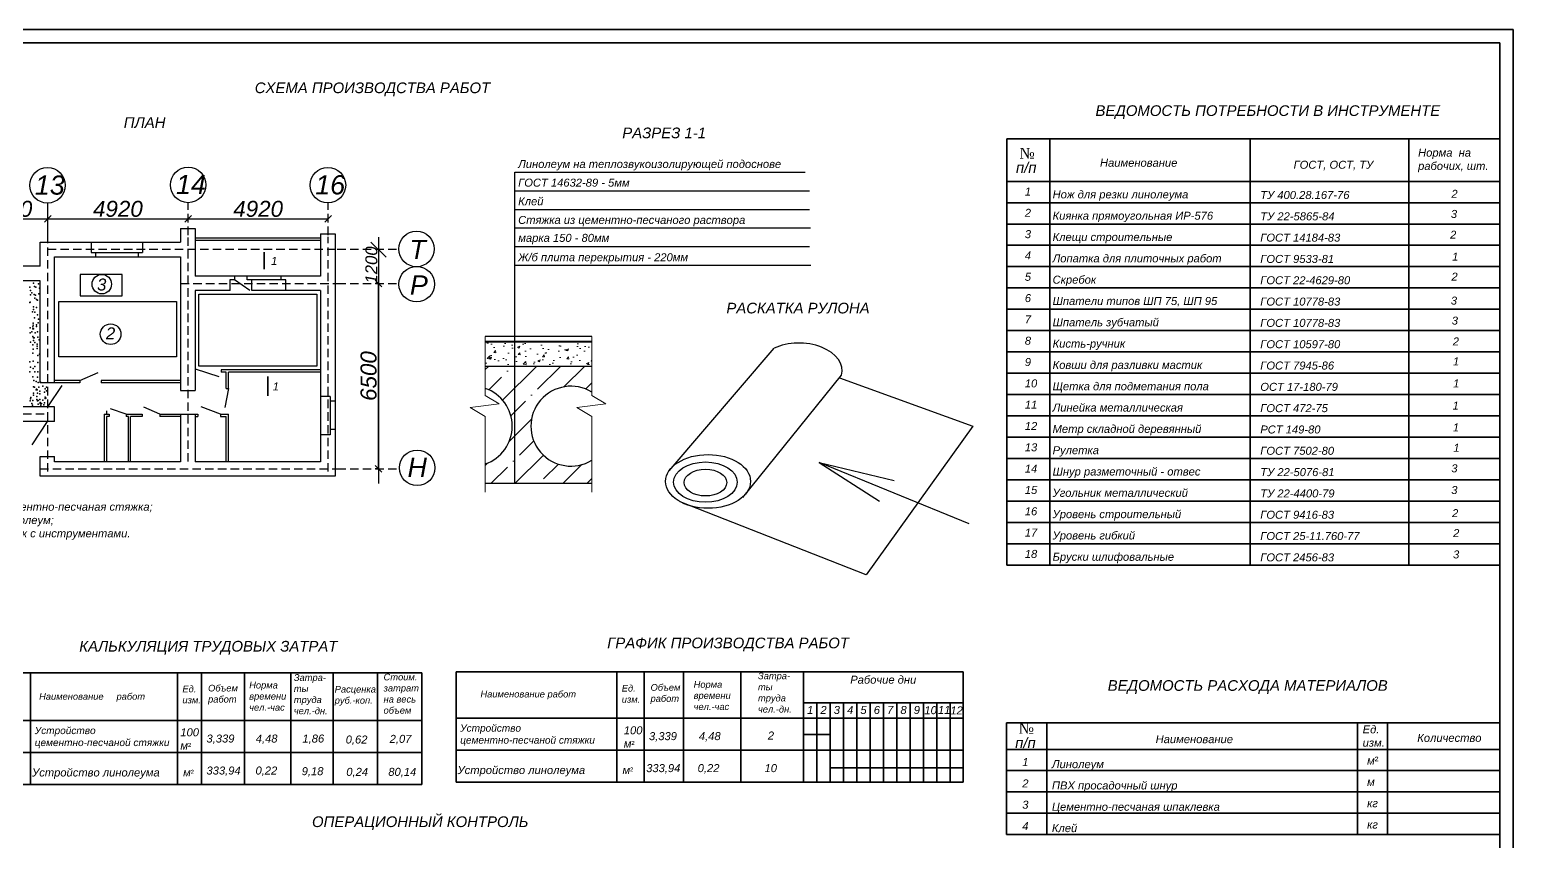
# Model space of a CAD drawing. Header units: millimetres. Extents: x 3254 to 5837, y -104 to 1724.
# Drawn here: x 3538 to 4095, y 1415 to 1719 of the extents above; entities that cross this region are included whole.
import ezdxf

# ---------------------------------------------------------------- set-up
doc = ezdxf.new("R2010")
doc.units = ezdxf.units.MM
doc.linetypes.add('HIDDEN2', pattern=[4.7625, 3.175, -1.5875])
for name, color, linetype, lineweight in [('Нормальная', 5, 'Continuous', 25), ('Основная', 7, 'Continuous', 40), ('Основные', 1, 'Continuous', 70), ('Средняя', 94, 'Continuous', 30), ('Толстая', 6, 'Continuous', 35), ('Тонкая', 6, 'Continuous', 13), ('Штриховая', 1, 'HIDDEN2', 25)]:
    doc.layers.add(name, color=color, linetype=linetype, lineweight=lineweight)
doc.styles.get("Standard").update_dxf_attribs({"font": 'ARIALI.TTF'})
doc.dimstyles.new('ISO-25', dxfattribs={"dimtxt": 2.5, "dimasz": 2.5, "dimexe": 1.25, "dimexo": 0.625, "dimtad": 1, "dimtxsty": 'Standard', "dimcen": 2.5, "dimadec": 0, "dimazin": 0, "dimtfac": 1, "dimtmove": 0, "dimatfit": 3, "dimfxl": 0, "dimarcsym": 0})

# ---------------------------------------------------------------- blocks, each defined once
blk = doc.blocks.new('_OBLIQUE')
at = {"color": 0, "linetype": 'ByBlock'}
blk.add_line((-0.5, -0.5), (0.5, 0.5), dxfattribs=at)
blk = doc.blocks.new('*D468')
at = {"layer": 'DEFPOINTS', "color": 0}
for p in [(3669.15, 1624.21), (3669.15, 1624.21), (3669.15, 1554.66)]:
    blk.add_point(p, dxfattribs=at)
at = {"layer": 'Нормальная', "color": 0, "lineweight": -2}
for p, q in [((3668.52, 1624.21), (3667.9, 1624.21)), ((3669.15, 1554.66), (3669.15, 1624.21)), ((3668.52, 1554.66), (3667.9, 1554.66))]:
    blk.add_line(p, q, dxfattribs=at)
at = {"layer": 'Нормальная', "color": 0, "lineweight": -2, "xscale": 2.5, "yscale": 2.5, "zscale": 2.5}
for p, rotation in [((3669.15, 1624.21), 90), ((3669.15, 1554.66), 270)]:
    blk.add_blockref('_OBLIQUE', p, dxfattribs=dict(at, rotation=rotation))
at = {"layer": 'Нормальная', "color": 0, "insert": (3665.46, 1589.44), "char_height": 6, "attachment_point": 5, "rotation": 90}
blk.add_mtext('6500', dxfattribs=at)
blk = doc.blocks.new('*D469')
at = {"layer": 'DEFPOINTS', "color": 0}
for p in [(3514.94, 1648.47), (3545.11, 1648.47), (3545.11, 1648.47)]:
    blk.add_point(p, dxfattribs=at)
at = {"layer": 'Нормальная', "color": 0, "lineweight": -2}
for p, q in [((3514.94, 1649.09), (3514.94, 1649.72)), ((3514.94, 1648.47), (3545.11, 1648.47)), ((3545.11, 1649.09), (3545.11, 1649.72))]:
    blk.add_line(p, q, dxfattribs=at)
at = {"layer": 'Нормальная', "color": 0, "lineweight": -2, "xscale": 2.5, "yscale": 2.5, "zscale": 2.5, "rotation": 180}
blk.add_blockref('_OBLIQUE', (3514.94, 1648.47), dxfattribs=at)
at = {"layer": 'Нормальная', "color": 0, "lineweight": -2, "xscale": 2.5, "yscale": 2.5, "zscale": 2.5}
blk.add_blockref('_OBLIQUE', (3545.11, 1648.47), dxfattribs=at)
at = {"layer": 'Нормальная', "color": 0, "insert": (3530.02, 1652.16), "char_height": 6, "attachment_point": 5}
blk.add_mtext('2820', dxfattribs=at)
blk = doc.blocks.new('*D470')
at = {"layer": 'DEFPOINTS', "color": 0}
for p in [(3545.11, 1648.47), (3597.75, 1648.47), (3597.75, 1648.47)]:
    blk.add_point(p, dxfattribs=at)
at = {"layer": 'Нормальная', "color": 0, "lineweight": -2}
for p, q in [((3545.11, 1649.09), (3545.11, 1649.72)), ((3545.11, 1648.47), (3597.75, 1648.47)), ((3597.75, 1649.09), (3597.75, 1649.72))]:
    blk.add_line(p, q, dxfattribs=at)
at = {"layer": 'Нормальная', "color": 0, "lineweight": -2, "xscale": 2.5, "yscale": 2.5, "zscale": 2.5, "rotation": 180}
blk.add_blockref('_OBLIQUE', (3545.11, 1648.47), dxfattribs=at)
at = {"layer": 'Нормальная', "color": 0, "lineweight": -2, "xscale": 2.5, "yscale": 2.5, "zscale": 2.5}
blk.add_blockref('_OBLIQUE', (3597.75, 1648.47), dxfattribs=at)
at = {"layer": 'Нормальная', "color": 0, "insert": (3571.43, 1652.16), "char_height": 6, "attachment_point": 5}
blk.add_mtext('4920', dxfattribs=at)
blk = doc.blocks.new('*D471')
at = {"layer": 'DEFPOINTS', "color": 0}
for p in [(3597.75, 1648.47), (3650.31, 1648.47), (3650.31, 1648.47)]:
    blk.add_point(p, dxfattribs=at)
at = {"layer": 'Нормальная', "color": 0, "lineweight": -2}
for p, q in [((3597.75, 1649.09), (3597.75, 1649.72)), ((3597.75, 1648.47), (3650.31, 1648.47)), ((3650.31, 1649.09), (3650.31, 1649.72))]:
    blk.add_line(p, q, dxfattribs=at)
at = {"layer": 'Нормальная', "color": 0, "lineweight": -2, "xscale": 2.5, "yscale": 2.5, "zscale": 2.5, "rotation": 180}
blk.add_blockref('_OBLIQUE', (3597.75, 1648.47), dxfattribs=at)
at = {"layer": 'Нормальная', "color": 0, "lineweight": -2, "xscale": 2.5, "yscale": 2.5, "zscale": 2.5}
blk.add_blockref('_OBLIQUE', (3650.31, 1648.47), dxfattribs=at)
at = {"layer": 'Нормальная', "color": 0, "insert": (3624.03, 1652.16), "char_height": 6, "attachment_point": 5}
blk.add_mtext('4920', dxfattribs=at)

msp = doc.modelspace()

# ---------------------------------------------------------------- hatches: boundary and pattern name
at = {"layer": 'Тонкая'}
h = msp.add_hatch(dxfattribs=at)
h.set_pattern_fill('AR-CONC', color=0, scale=0.05, style=0)
h.set_pattern_definition([(50, (722.52, 1530.911), (9.109233, -0.796954), [0.9525, -10.4775]), (355, (722.52, 1530.911), (-1.76214, 9.552832), [0.762, -8.382]), (100.451, (723.279, 1530.845), (7.347125, 8.755834), [0.8095, -8.9045]), (46.1842, (722.52, 1533.451), (13.55395, -2.102116), [1.42875, -15.71625]), (96.6356, (723.65, 1533.276), (11.87021, 12.37128), [1.21425, -13.35675]), (351.184, (722.52, 1533.451), (11.87023, 12.371256), [1.143, -12.573]), (21, (723.79, 1532.816), (7.580744, -5.113276), [0.9525, -10.4775]), (326, (723.79, 1532.816), (3.0901, 9.209398), [0.762, -8.382]), (71.4514, (724.422, 1532.39), (10.670825, 4.096143), [0.8095, -8.9045]), (37.5, (722.52, 1530.9113), (0.15443, 4.227752), [0, -8.2804, 0, -8.509, 0, -8.41375]), (7.5, (722.52, 1530.9113), (3.340983, 5.009029), [0, -4.8514, 0, -8.0899, 0, -3.20675]), (327.5, (719.6878, 1530.9113), (6.7795298, -0.2864372), [0, -3.175, 0, -9.906, 0, -13.1445]), (317.5, (718.418, 1530.9113), (7.406459, 1.271325), [0, -4.1275, 0, -6.5786, 0, -9.3345])])
h.paths.add_polyline_path([(3749.076, 1593.065), (3749.076, 1602.265), (3709.076, 1602.265), (3709.076, 1593.065)])
h = msp.add_hatch(dxfattribs=at)
h.set_pattern_fill('ANSI35', color=0, scale=2, style=0)
h.set_pattern_definition([(45, (722.635, 1281.404), (-8.980256, 8.980256), []), (45, (731.615, 1281.404), (-8.980256, 8.980256), [15.875, -3.175, 0, -3.175])])
h.paths.add_polyline_path([(3749.191, 1583.402), (3749.191, 1593.09), (3709.191, 1593.09), (3709.191, 1584.816, -0.7128514), (3709.191, 1556.457), (3709.191, 1549.09), (3749.191, 1549.09), (3749.191, 1557.871, -1.7921397)])

# ---------------------------------------------------------------- linework, layer by layer
at = {"layer": 'Нормальная', "color": 0}
for p, q in [((3720.319, 1549.09), (3720.319, 1666.015)), ((3720.319, 1666.015), (3829.169, 1666.015)), ((3720.319, 1659.015), (3830.795, 1659.015)), ((3506.248, 1648.47), (3650.309, 1648.47)), ((3720.319, 1652.015), (3830.795, 1652.015)), ((3594.942, 1644.848), (3594.942, 1639.698)), ((3594.942, 1644.848), (3600.399, 1644.848)), ((3600.399, 1644.848), (3600.399, 1626.995)), ((3647.465, 1642.77), (3647.465, 1626.995)), ((3647.465, 1642.77), (3652.922, 1642.77)), ((3652.922, 1642.77), (3652.922, 1551.831)), ((3669.149, 1641.614), (3669.149, 1549.173)), ((3720.319, 1645.015), (3831.176, 1645.015)), ((3542.256, 1639.698), (3594.942, 1639.698)), ((3542.256, 1630.657), (3542.256, 1639.698)), ((3561.38, 1639.761), (3561.38, 1635.822)), ((3561.38, 1635.822), (3580.638, 1635.822)), ((3562.985, 1635.824), (3562.985, 1634.308)), ((3578.996, 1635.824), (3578.996, 1634.308)), ((3580.638, 1639.761), (3580.638, 1635.822)), ((3647.514, 1641.226), (3600.533, 1641.226)), ((3647.514, 1640.37), (3600.533, 1640.37)), ((3666.264, 1639.732), (3671.998, 1634.004)), ((3720.319, 1638.015), (3830.795, 1638.015)), ((3542.256, 1630.657), (3517.541, 1630.657)), ((3547.712, 1634.242), (3594.942, 1634.242)), ((3547.712, 1586.951), (3547.712, 1634.242)), ((3594.942, 1634.242), (3594.942, 1584.018)), ((3720.319, 1631.015), (3831.324, 1631.015)), ((3542.256, 1625.201), (3517.541, 1625.201)), ((3542.256, 1586.951), (3542.256, 1625.201)), ((3557.322, 1627.61), (3557.322, 1619.533)), ((3573.086, 1627.61), (3557.322, 1627.61)), ((3573.086, 1619.533), (3573.086, 1627.61)), ((3647.465, 1626.995), (3600.399, 1626.995)), ((3613.583, 1625.703), (3615.235, 1625.703)), ((3613.585, 1621.539), (3613.585, 1625.703)), ((3615.215, 1625.702), (3620.934, 1621.661)), ((3615.235, 1625.703), (3615.235, 1626.995)), ((3619.885, 1625.586), (3619.885, 1626.995)), ((3634.456, 1625.586), (3619.885, 1625.586)), ((3621.61, 1621.539), (3621.61, 1625.586)), ((3632.638, 1625.606), (3632.638, 1626.995)), ((3634.449, 1621.539), (3634.449, 1625.586)), ((3647.465, 1626.995), (3641.108, 1626.995)), ((3650.39, 1626.995), (3650.309, 1626.995)), ((3557.322, 1619.533), (3573.086, 1619.533)), ((3600.399, 1621.539), (3600.399, 1584.018)), ((3613.585, 1621.539), (3600.399, 1621.539)), ((3601.772, 1620.171), (3646.063, 1620.171)), ((3601.772, 1593.116), (3601.772, 1620.171)), ((3647.465, 1621.539), (3621.61, 1621.539)), ((3647.465, 1621.539), (3641.108, 1621.539)), ((3646.063, 1620.171), (3646.063, 1593.116)), ((3647.465, 1621.539), (3647.465, 1557.287)), ((3650.39, 1621.539), (3650.309, 1621.539)), ((3549.244, 1617.394), (3593.42, 1617.394)), ((3549.244, 1596.691), (3549.244, 1617.394)), ((3593.42, 1617.394), (3593.42, 1596.691)), ((3709.191, 1602.379), (3749.191, 1602.379)), ((3778.111, 1553.892), (3817.543, 1599.852)), ((3593.42, 1596.691), (3549.244, 1596.691)), ((3600.438, 1592.155), (3609.243, 1589.335)), ((3646.063, 1593.116), (3601.772, 1593.116)), ((3647.465, 1591.739), (3610.206, 1591.739)), ((3610.206, 1591.739), (3610.206, 1590.883)), ((3557.175, 1586.951), (3542.256, 1586.951)), ((3545.111, 1577.848), (3550.492, 1585.954)), ((3557.175, 1587.807), (3547.712, 1587.807)), ((3557.175, 1587.833), (3563.999, 1590.828)), ((3557.175, 1587.807), (3557.175, 1586.951)), ((3594.942, 1587.807), (3565.136, 1587.807)), ((3565.136, 1587.807), (3565.136, 1586.951)), ((3594.942, 1586.951), (3565.136, 1586.951)), ((3612.051, 1590.883), (3610.206, 1590.883)), ((3612.051, 1584.755), (3612.051, 1590.883)), ((3647.465, 1590.883), (3612.907, 1590.883)), ((3612.907, 1584.755), (3612.907, 1590.883)), ((3805.776, 1543.853), (3842.761, 1589.762)), ((3841.964, 1588.773), (3892.013, 1570.59)), ((3594.942, 1584.018), (3600.399, 1584.018)), ((3612.87, 1584.755), (3611.57, 1577.625)), ((3612.051, 1584.755), (3612.907, 1584.755)), ((3651.025, 1581.817), (3647.465, 1581.817)), ((3651.025, 1581.817), (3651.025, 1567.373)), ((3547.712, 1577.848), (3517.541, 1577.848)), ((3547.712, 1572.392), (3547.712, 1577.848)), ((3566.341, 1575.155), (3568.134, 1575.155)), ((3566.341, 1575.155), (3566.341, 1557.287)), ((3567.197, 1576.346), (3567.197, 1575.155)), ((3568.134, 1575.155), (3568.134, 1574.299)), ((3574.544, 1575.128), (3568.651, 1577.194)), ((3574.544, 1575.155), (3574.544, 1574.299)), ((3574.544, 1575.155), (3580.541, 1575.155)), ((3580.541, 1575.155), (3580.541, 1574.299)), ((3587.158, 1575.128), (3581.161, 1577.711)), ((3587.158, 1575.155), (3587.158, 1574.299)), ((3587.158, 1575.155), (3601.423, 1575.155)), ((3594.942, 1575.155), (3594.942, 1557.287)), ((3600.399, 1575.155), (3600.399, 1557.287)), ((3601.423, 1575.155), (3601.423, 1574.299)), ((3609.907, 1575.203), (3602.635, 1577.894)), ((3609.907, 1575.155), (3609.907, 1574.299)), ((3609.907, 1575.155), (3612.907, 1575.155)), ((3612.907, 1557.287), (3612.907, 1575.155)), ((3652.922, 1580.011), (3651.025, 1580.011)), ((3547.712, 1572.392), (3512.084, 1572.392)), ((3544.886, 1572.417), (3539.21, 1563.618)), ((3567.197, 1574.299), (3567.197, 1557.287)), ((3568.134, 1574.299), (3567.197, 1574.299)), ((3575.363, 1574.299), (3574.544, 1574.299)), ((3575.363, 1557.287), (3575.363, 1574.299)), ((3576.219, 1557.287), (3576.219, 1574.299)), ((3580.541, 1574.299), (3576.219, 1574.299)), ((3594.942, 1574.299), (3587.158, 1574.299)), ((3600.399, 1574.299), (3601.423, 1574.299)), ((3609.907, 1574.299), (3612.051, 1574.299)), ((3612.051, 1557.287), (3612.051, 1574.299)), ((3652.922, 1569.381), (3651.025, 1569.381)), ((3892.013, 1570.59), (3852.068, 1514.897)), ((3651.025, 1567.373), (3647.465, 1567.373)), ((3542.256, 1559.316), (3547.712, 1559.316)), ((3542.256, 1551.831), (3542.256, 1559.316)), ((3547.712, 1557.287), (3547.712, 1559.316)), ((3594.942, 1557.287), (3547.712, 1557.287)), ((3647.465, 1557.287), (3600.399, 1557.287)), ((3890.615, 1533.926), (3834.382, 1557.032)), ((3834.382, 1557.032), (3857.057, 1542.534)), ((3834.382, 1557.032), (3862.499, 1550.236)), ((3652.922, 1551.831), (3542.256, 1551.831)), ((3594.942, 1551.831), (3542.256, 1551.831)), ((3852.068, 1514.897), (3782.316, 1542.28))]:
    msp.add_line(p, q, dxfattribs=at)
for centre, radius in [((3545.034, 1661.044), 6.665), ((3597.795, 1661.18), 6.665), ((3650.186, 1661.077), 6.665), ((3683.401, 1637.144), 6.665), ((3683.491, 1623.914), 6.665), ((3565.394, 1623.93), 3.651), ((3568.71, 1605.152), 3.868), ((3683.657, 1555.009), 6.665)]:
    msp.add_circle(centre, radius, dxfattribs=at)
msp.add_ellipse((3827.462, 1591.962), major_axis=(-15.542, 0.737), ratio=0.6347218, start_param=2.9919261, end_param=5.4343205, dxfattribs=at)
for centre, major_axis in [((3792.74, 1549.906), (-15.926, 0)), ((3791.758, 1549.635), (-11.945, 0)), ((3791.753, 1549.487), (-7.963, 0))]:
    msp.add_ellipse(centre, major_axis=major_axis, ratio=0.633334, dxfattribs=at)
for p in [(3538.46, 1622.821), (3538.718, 1621.531), (3538.718, 1619.984), (3539.105, 1620.629), (3539.75, 1624.368), (3540.008, 1620.113), (3540.137, 1623.079), (3540.524, 1619.855), (3540.653, 1622.821), (3541.686, 1624.11), (3541.815, 1620.242), (3542.073, 1622.434), (3538.46, 1617.019), (3538.589, 1617.148), (3539.363, 1613.538), (3539.75, 1615.472), (3539.75, 1614.441), (3540.266, 1618.695), (3540.911, 1618.179), (3540.911, 1615.214), (3541.299, 1617.922), (3539.492, 1607.865), (3539.621, 1609.284), (3539.621, 1608.51), (3540.137, 1611.346), (3540.266, 1613.409), (3540.911, 1608.639), (3540.911, 1607.994), (3541.299, 1612.378), (3541.557, 1609.413), (3541.686, 1610.831), (3538.566, 1607.526), (3538.589, 1605.674), (3539.105, 1606.06), (3539.492, 1607.221), (3539.492, 1604.256), (3539.75, 1607.221), (3539.75, 1603.74), (3539.75, 1602.837), (3540.008, 1603.74), (3540.395, 1605.674), (3541.299, 1606.06), (3541.428, 1603.998), (3541.886, 1603.061), (3538.718, 1602.193), (3539.492, 1601.161), (3539.492, 1598.067), (3539.621, 1599.485), (3540.266, 1602.064), (3541.169, 1601.419), (3541.169, 1600.646), (3541.169, 1599.743), (3541.428, 1597.165), (3542.073, 1597.68), (3538.46, 1594.844), (3538.694, 1592.729), (3539.621, 1594.973), (3539.621, 1592.266), (3540.266, 1593.039), (3541.428, 1594.586), (3538.46, 1590.976), (3539.492, 1589.171), (3539.97, 1587.755), (3540.266, 1590.976), (3540.782, 1587.366), (3541.299, 1589.042), (3541.428, 1590.976), (3541.557, 1586.98), (3542.396, 1587.117), (3543.234, 1585.69), (3538.589, 1580.147), (3538.718, 1580.92), (3538.733, 1581.452), (3539.587, 1580.229), (3539.75, 1585.433), (3539.772, 1583.01), (3539.772, 1582.231), (3540.098, 1585.331), (3540.782, 1584.272), (3540.911, 1584.53), (3541.071, 1581.712), (3541.071, 1580.674), (3541.169, 1584.272), (3541.33, 1583.01), (3541.33, 1580.155), (3541.503, 1580.229), (3541.815, 1585.304), (3542.11, 1582.75), (3542.141, 1580.611), (3542.202, 1583.756), (3543.234, 1580.404), (3543.879, 1583.37), (3544.138, 1584.659), (3544.138, 1581.565), (3544.138, 1581.049), (3544.267, 1581.436), (3544.448, 1581.193), (3544.654, 1585.304), (3544.654, 1583.885), (3539.105, 1579.115), (3539.46, 1578.571), (3541.503, 1578.953), (3542.269, 1579.463), (3542.331, 1579.115), (3542.589, 1578.471), (3542.779, 1579.208), (3543.673, 1578.698), (3543.879, 1579.373)]:
    msp.add_point(p, dxfattribs=at)
at = {"layer": 'Основная', "color": 0}
msp.add_line((3749.076, 1602.265), (3709.191, 1602.265), dxfattribs=at)
at = {"layer": 'Средняя', "color": 0}
for p, q in [((3749.191, 1604.265), (3709.191, 1604.265)), ((3749.191, 1593.09), (3709.191, 1593.09)), ((3749.191, 1549.09), (3709.191, 1549.09))]:
    msp.add_line(p, q, dxfattribs=at)
for centre, start, end in [((3741.314, 1570.637), 58.32236, 301.67764), ((3704.299, 1570.637), 289.03355, 70.96645)]:
    msp.add_arc(centre, 15, start, end, dxfattribs=at)
at = {"layer": 'Толстая', "color": 0}
for p, q in [((3253.704, 1719.45), (4094.704, 1719.45)), ((4094.704, 1719.45), (4094.704, 1135.45)), ((3273.704, 1714.45), (4089.704, 1714.45)), ((4089.704, 1714.45), (4089.704, 1140.45)), ((3904.751, 1678.506), (4089.704, 1678.506)), ((3904.751, 1678.506), (3904.751, 1518.506)), ((3920.925, 1678.506), (3920.925, 1518.506)), ((3995.992, 1678.506), (3995.992, 1518.239)), ((4055.575, 1678.506), (4055.575, 1518.506)), ((3904.751, 1662.506), (4089.704, 1662.506)), ((3904.751, 1654.506), (4089.704, 1654.506)), ((3904.751, 1646.506), (4089.704, 1646.506)), ((3626.266, 1635.98), (3626.266, 1629.536)), ((3904.751, 1638.506), (4089.704, 1638.506)), ((3904.751, 1630.506), (4089.704, 1630.506)), ((3904.751, 1622.506), (4089.704, 1622.506)), ((3904.751, 1614.506), (4089.704, 1614.506)), ((3904.751, 1606.506), (4089.704, 1606.506)), ((3904.751, 1598.506), (4089.704, 1598.506)), ((3627.677, 1589.258), (3627.677, 1582.008)), ((3904.751, 1590.506), (4089.704, 1590.506)), ((3904.751, 1582.506), (4089.704, 1582.506)), ((3904.751, 1574.506), (4089.704, 1574.506)), ((3904.751, 1566.506), (4089.704, 1566.506)), ((3904.751, 1558.506), (4089.704, 1558.506)), ((3904.751, 1550.506), (4089.704, 1550.506)), ((3904.751, 1542.506), (4089.704, 1542.506)), ((3904.751, 1534.506), (4089.704, 1534.506)), ((3904.751, 1526.506), (4089.704, 1526.506)), ((3904.751, 1518.506), (4089.704, 1518.506)), ((3522.433, 1478.126), (3685.448, 1478.126)), ((3538.685, 1478.126), (3538.685, 1436.126)), ((3593.805, 1478.126), (3593.805, 1436.126)), ((3602.816, 1478.126), (3602.816, 1436.126)), ((3618.948, 1478.126), (3618.948, 1436.126)), ((3636.265, 1478.126), (3636.265, 1436.126)), ((3652.159, 1478.126), (3652.159, 1436.126)), ((3668.765, 1478.126), (3668.765, 1436.126)), ((3685.448, 1478.126), (3685.448, 1436.126)), ((3698.221, 1478.391), (3888.397, 1478.391)), ((3698.221, 1478.391), (3698.221, 1437.032)), ((3758.564, 1478.391), (3758.564, 1437.032)), ((3768.745, 1478.391), (3768.745, 1437.032)), ((3783.509, 1478.391), (3783.509, 1437.032)), ((3805.059, 1478.391), (3805.059, 1437.032)), ((3828.538, 1478.391), (3828.538, 1437.032)), ((3888.397, 1478.391), (3888.397, 1437.032)), ((3828.538, 1466.773), (3888.397, 1466.773)), ((3833.538, 1466.773), (3833.538, 1437.032)), ((3838.538, 1466.773), (3838.538, 1437.032)), ((3843.538, 1466.773), (3843.538, 1437.032)), ((3848.538, 1466.773), (3848.538, 1437.032)), ((3853.538, 1466.773), (3853.538, 1437.032)), ((3858.538, 1466.773), (3858.538, 1437.032)), ((3863.538, 1466.773), (3863.538, 1437.032)), ((3868.538, 1466.773), (3868.538, 1437.032)), ((3873.538, 1466.773), (3873.538, 1437.032)), ((3878.538, 1466.773), (3878.538, 1437.032)), ((3883.538, 1466.773), (3883.538, 1437.032)), ((3522.433, 1460.126), (3685.448, 1460.126)), ((3698.221, 1461.032), (3888.397, 1461.032)), ((3904.704, 1459.351), (4089.704, 1459.351)), ((3904.704, 1459.351), (3904.704, 1417.351)), ((3919.747, 1459.351), (3919.747, 1417.351)), ((4036.296, 1459.351), (4036.296, 1417.351)), ((4047.547, 1459.351), (4047.547, 1417.351)), ((3828.538, 1454.972), (3838.471, 1454.972)), ((3522.433, 1448.126), (3685.448, 1448.126)), ((3698.221, 1449.032), (3888.397, 1449.032)), ((3904.704, 1449.351), (4089.704, 1449.351)), ((3838.58, 1442.433), (3888.397, 1442.433)), ((3904.704, 1441.351), (4089.704, 1441.351)), ((3522.433, 1436.126), (3685.448, 1436.126)), ((3698.221, 1437.032), (3888.397, 1437.032)), ((3904.704, 1433.351), (4089.704, 1433.351)), ((3904.704, 1425.351), (4089.704, 1425.351)), ((3904.704, 1417.351), (4089.704, 1417.351))]:
    msp.add_line(p, q, dxfattribs=at)
at = {"layer": 'Тонкая', "color": 0}
for p, q in [((3709.191, 1582.123), (3709.191, 1604.265)), ((3749.191, 1582.123), (3749.191, 1604.265)), ((3709.191, 1582.123), (3714.448, 1578.965)), ((3749.191, 1582.123), (3754.448, 1578.965)), ((3714.448, 1578.965), (3703.55, 1577.601)), ((3703.55, 1577.601), (3709.191, 1574.246)), ((3754.448, 1578.965), (3743.55, 1577.601)), ((3743.55, 1577.601), (3749.191, 1574.246)), ((3709.191, 1574.246), (3709.191, 1545.922)), ((3749.191, 1574.246), (3749.191, 1545.922))]:
    msp.add_line(p, q, dxfattribs=at)
at = {"layer": 'Штриховая', "color": 0}
for p, q in [((3545.111, 1642.347), (3545.111, 1654.295)), ((3545.111, 1553.614), (3545.111, 1654.295)), ((3597.751, 1642.347), (3597.751, 1654.295)), ((3650.309, 1642.347), (3650.309, 1654.295)), ((3597.751, 1557.317), (3597.751, 1641.679)), ((3650.309, 1553.614), (3650.309, 1641.679)), ((3545.111, 1637.048), (3653.673, 1637.048)), ((3653.715, 1637.048), (3676.78, 1637.048)), ((3594.942, 1624.209), (3653.673, 1624.209)), ((3653.715, 1624.209), (3676.78, 1624.209)), ((3512.084, 1575.207), (3545.111, 1575.207)), ((3542.256, 1554.665), (3653.673, 1554.665)), ((3653.715, 1554.665), (3676.78, 1554.665))]:
    msp.add_line(p, q, dxfattribs=at)

# ---------------------------------------------------------------- texts
at = {"layer": 'Нормальная', "color": 0, "attachment_point": 1}
for s, insert, char_height, width in [('{\\fArial|b0|i1|c204|p34;ПЛАН}', (3573.634, 1686.581), 4, 81.4475), ('{\\fArial|b0|i1|c204|p34;ВЕДОМОСТЬ ПОТРЕБНОСТИ В ИНСТРУМЕНТЕ}', (3938.014, 1691.057), 4, 168.09186), ('{\\fArial|b0|i1|c204|p34;РАЗРЕЗ 1-1}', (3760.573, 1682.703), 4, 81.4475), ('{\\fArial|b0|i1|c204|p34;Линолеум на теплозвукоизолирующей подоснове}', (3721.529, 1670.532), 3, 106.30335), ('{\\fArial|b0|i1|c204|p34;ГОСТ 14632-89 - 5мм}', (3721.529, 1663.532), 3, 106.30335), ('{\\fArial|b0|i1|c204|p34;Клей}', (3721.529, 1656.532), 3, 106.30335), ('{\\fArial|b0|i1|c204|p34;Стяжка из цементно-песчаного раствора }', (3721.529, 1649.532), 3, 106.30335), ('{\\fArial|b0|i1|c204|p34;марка 150 - 80мм}', (3721.572, 1642.806), 3, 41.57483), ('{\\fArial|b0|i1|c204|p34;Ж/б плита перекрытия - 220мм}', (3721.529, 1635.532), 3, 106.30335), ('{\\fArial|b0|i1|c204|p34;1}', (3628.887, 1634.168), 3, 8.0632), ('{\\fArial|b0|i1|c204|p34;3}', (3563.623, 1626.042), 4.5, 6.90604), ('{\\fArial|b0|i1|c204|p34;РАСКАТКА РУЛОНА}', (3799.606, 1616.953), 4, 106.12983), ('{\\fArial|b0|i1|c204|p34;2}', (3566.939, 1607.72), 4.5, 6.90604), ('{\\fArial|b0|i1|c204|p34;1}', (3629.491, 1587.043), 3, 8.0632), ('{\\fArial|b0|i1|c204|p34;1 - цементно-песчаная стяжка;\\P2 - линолеум;\\P3 - ящик с инструментами.}', (3521.202, 1541.904), 3, 99.86945), ('{\\fArial|b0|i1|c204|p34;ГРАФИК ПРОИЗВОДСТВА РАБОТ}', (3754.923, 1491.275), 4, 107.32836), ('{\\fArial|b0|i1|c204|p34;КАЛЬКУЛЯЦИЯ ТРУДОВЫХ ЗАТРАТ}', (3556.947, 1490.052), 4, 116.14155)]:
    msp.add_mtext(s, dxfattribs=dict(at, insert=insert, char_height=char_height, width=width))
at = {"layer": 'Нормальная', "color": 0, "char_height": 7.2, "attachment_point": 1}
for s, insert in [('{\\fArial|b0|i1|c204|p34;13}', (3540.29, 1664.729)), ('{\\fArial|b0|i1|c204|p34;14}', (3593.219, 1664.959)), ('{\\fArial|b0|i1|c204|p34;16}', (3645.44, 1664.824)), ('{\\fArial|b0|i1|c204|p34;Т}', (3680.757, 1640.518)), ('{\\fArial|b0|i1|c204|p34;Р}', (3680.95, 1627.228)), ('{\\fArial|b0|i1|c204|p34;Н}', (3680.05, 1558.789))]:
    msp.add_mtext(s, dxfattribs=dict(at, insert=insert))
at = {"layer": 'Нормальная', "color": 0, "insert": (3664.222, 1624.133), "char_height": 4.5, "width": 35.375, "attachment_point": 1, "rotation": 90}
msp.add_mtext('{\\fArial|b0|i1|c204|p34;1200}', dxfattribs=at)
at = {"layer": 'Основные', "color": 0, "insert": (3942.591, 1475.315), "char_height": 4, "width": 167.85028, "attachment_point": 1}
msp.add_mtext('{\\fArial|b0|i1|c204|p34;ВЕДОМОСТЬ РАСХОДА МАТЕРИАЛОВ}', dxfattribs=at)
at = {"layer": 'Средняя', "color": 0, "insert": (3622.753, 1699.62), "char_height": 4, "width": 194.3707, "attachment_point": 1}
msp.add_mtext('{\\fArial|b0|i1|c204|p34;СХЕМА ПРОИЗВОДСТВА РАБОТ}', dxfattribs=at)
at = {"layer": 'Толстая', "color": 0, "char_height": 4, "attachment_point": 1}
for s, insert in [('{\\fTimes New Roman|b0|i0|c204|p18;№}', (3909.49, 1675.045)), ('{\\fArial|b0|i1|c204|p34;п/п}', (3908.208, 1669.699)), ('{\\fTimes New Roman|b0|i0|c204|p18;№}', (3909.195, 1459.174)), ('{\\fArial|b0|i1|c204|p34;п/п}', (3907.912, 1453.828))]:
    msp.add_mtext(s, dxfattribs=dict(at, insert=insert))
at = {"layer": 'Толстая', "color": 0, "attachment_point": 1}
for s, insert, char_height, width in [('{\\fArial|b0|i1|c204|p34;Норма  на  \\Pрабочих, шт.}', (4058.989, 1674.794), 3, 45.00807), ('{\\fArial|b0|i1|c204|p34;Наименование}', (3939.708, 1670.998), 3, 62.9641), ('{\\fArial|b0|i1|c204|p34;ГОСТ, ОСТ, ТУ}', (4012.305, 1670.251), 3, 62.9641), ('{\\fArial|b0|i1|c204|p34;1}', (3911.521, 1660.203), 3, 9.19281), ('{\\fArial|b0|i1|c204|p34;Нож для резки линолеума}', (3921.942, 1659.121), 3, 75.06676), ('{\\fArial|b0|i1|c204|p34;ТУ 400.28.167-76}', (3999.817, 1658.899), 3, 59.5825), ('{\\fArial|b0|i1|c204|p34;2}', (4071.489, 1659.332), 3, 11.90775), ('{\\fArial|b0|i1|c204|p34;2}', (3911.521, 1652.203), 3, 9.19281), ('{\\fArial|b0|i1|c204|p34;Киянка прямоугольная ИР-576}', (3921.942, 1651.121), 3, 75.06676), ('{\\fArial|b0|i1|c204|p34;ТУ 22-5865-84}', (3999.817, 1650.899), 3, 59.5825), ('{\\fArial|b0|i1|c204|p34;3}', (4071.29, 1651.786), 3, 11.90775), ('{\\fArial|b0|i1|c204|p34;3}', (3911.521, 1644.203), 3, 9.19281), ('{\\fArial|b0|i1|c204|p34;Клещи строительные}', (3921.942, 1643.121), 3, 75.06676), ('{\\fArial|b0|i1|c204|p34;ГОСТ 14184-83}', (3999.817, 1642.899), 3, 59.5825), ('{\\fArial|b0|i1|c204|p34;2}', (4071.002, 1644.001), 3, 11.90775), ('{\\fArial|b0|i1|c204|p34;4}', (3911.521, 1636.203), 3, 9.19281), ('{\\fArial|b0|i1|c204|p34;1}', (4071.752, 1635.756), 3, 11.90775), ('{\\fArial|b0|i1|c204|p34;Лопатка для плиточных работ}', (3921.942, 1635.121), 3, 75.06676), ('{\\fArial|b0|i1|c204|p34;ГОСТ 9533-81}', (3999.817, 1634.899), 3, 59.5825), ('{\\fArial|b0|i1|c204|p34;5}', (3911.521, 1628.203), 3, 9.19281), ('{\\fArial|b0|i1|c204|p34;Скребок}', (3921.942, 1627.121), 3, 75.06676), ('{\\fArial|b0|i1|c204|p34;ГОСТ 22-4629-80}', (3999.817, 1626.899), 3, 59.5825), ('{\\fArial|b0|i1|c204|p34;2}', (4071.502, 1628.261), 3, 11.90775), ('{\\fArial|b0|i1|c204|p34;6}', (3911.521, 1620.203), 3, 9.19281), ('{\\fArial|b0|i1|c204|p34;Шпатели типов ШП 75, ШП 95}', (3921.942, 1619.121), 3, 75.06676), ('{\\fArial|b0|i1|c204|p34;3}', (4071.272, 1619.267), 3, 11.90775), ('{\\fArial|b0|i1|c204|p34;ГОСТ 10778-83}', (3999.817, 1618.899), 3, 59.5825), ('{\\fArial|b0|i1|c204|p34;7}', (3911.521, 1612.203), 3, 9.19281), ('{\\fArial|b0|i1|c204|p34;Шпатель зубчатый}', (3921.942, 1611.121), 3, 75.06676), ('{\\fArial|b0|i1|c204|p34;ГОСТ 10778-83}', (3999.817, 1610.899), 3, 59.5825), ('{\\fArial|b0|i1|c204|p34;3}', (4071.626, 1611.754), 3, 11.90775), ('{\\fArial|b0|i1|c204|p34;8}', (3911.521, 1604.203), 3, 9.19281), ('{\\fArial|b0|i1|c204|p34;Кисть-ручник}', (3921.942, 1603.121), 3, 75.06676), ('{\\fArial|b0|i1|c204|p34;ГОСТ 10597-80}', (3999.817, 1602.899), 3, 59.5825), ('{\\fArial|b0|i1|c204|p34;2}', (4072.008, 1603.944), 3, 11.90775), ('{\\fArial|b0|i1|c204|p34;9}', (3911.521, 1596.203), 3, 9.19281), ('{\\fArial|b0|i1|c204|p34;Ковши для разливки мастик}', (3921.942, 1595.121), 3, 75.06676), ('{\\fArial|b0|i1|c204|p34;ГОСТ 7945-86}', (3999.817, 1594.899), 3, 59.5825), ('{\\fArial|b0|i1|c204|p34;1}', (4072.072, 1596.442), 3, 11.90775), ('{\\fArial|b0|i1|c204|p34;10}', (3911.521, 1588.203), 3, 9.19281), ('{\\fArial|b0|i1|c204|p34;Щетка для подметания пола}', (3921.942, 1587.121), 3, 75.06676), ('{\\fArial|b0|i1|c204|p34;ОСТ 17-180-79}', (3999.817, 1586.899), 3, 59.5825), ('{\\fArial|b0|i1|c204|p34;1}', (4072.133, 1588.197), 3, 11.90775), ('{\\fArial|b0|i1|c204|p34;11}', (3911.521, 1580.203), 3, 9.19281), ('{\\fArial|b0|i1|c204|p34;Линейка металлическая}', (3921.942, 1579.121), 3, 75.06676), ('{\\fArial|b0|i1|c204|p34;ГОСТ 472-75}', (3999.817, 1578.899), 3, 59.5825), ('{\\fArial|b0|i1|c204|p34;1}', (4071.929, 1579.881), 3, 11.90775), ('{\\fArial|b0|i1|c204|p34;12}', (3911.521, 1572.203), 3, 9.19281), ('{\\fArial|b0|i1|c204|p34;Метр складной деревянный}', (3921.942, 1571.121), 3, 75.06676), ('{\\fArial|b0|i1|c204|p34;РСТ 149-80}', (3999.817, 1570.899), 3, 59.5825), ('{\\fArial|b0|i1|c204|p34;1}', (4072.032, 1571.673), 3, 11.90775), ('{\\fArial|b0|i1|c204|p34;13}', (3911.521, 1564.203), 3, 9.19281), ('{\\fArial|b0|i1|c204|p34;1}', (4072.216, 1564.025), 3, 11.90775), ('{\\fArial|b0|i1|c204|p34;Рулетка}', (3921.942, 1563.121), 3, 75.06676), ('{\\fArial|b0|i1|c204|p34;ГОСТ 7502-80}', (3999.817, 1562.899), 3, 59.5825), ('{\\fArial|b0|i1|c204|p34;14}', (3911.521, 1556.203), 3, 9.19281), ('{\\fArial|b0|i1|c204|p34;Шнур разметочный - отвес}', (3921.942, 1555.121), 3, 75.06676), ('{\\fArial|b0|i1|c204|p34;ТУ 22-5076-81}', (3999.817, 1554.899), 3, 59.5825), ('{\\fArial|b0|i1|c204|p34;3}', (4071.445, 1556.32), 3, 11.90775), ('{\\fArial|b0|i1|c204|p34;15}', (3911.521, 1548.203), 3, 9.19281), ('{\\fArial|b0|i1|c204|p34;Угольник металлический}', (3921.942, 1547.121), 3, 75.06676), ('{\\fArial|b0|i1|c204|p34;ТУ 22-4400-79}', (3999.817, 1546.899), 3, 59.5825), ('{\\fArial|b0|i1|c204|p34;3}', (4071.433, 1548.168), 3, 11.90775), ('{\\fArial|b0|i1|c204|p34;16}', (3911.521, 1540.203), 3, 9.19281), ('{\\fArial|b0|i1|c204|p34;Уровень строительный}', (3921.942, 1539.121), 3, 75.06676), ('{\\fArial|b0|i1|c204|p34;ГОСТ 9416-83}', (3999.817, 1538.899), 3, 59.5825), ('{\\fArial|b0|i1|c204|p34;2}', (4071.727, 1539.5), 3, 11.90775), ('{\\fArial|b0|i1|c204|p34;17}', (3911.521, 1532.203), 3, 9.19281), ('{\\fArial|b0|i1|c204|p34;Уровень гибкий}', (3921.942, 1531.121), 3, 75.06676), ('{\\fArial|b0|i1|c204|p34;ГОСТ 25-11.760-77}', (3999.817, 1530.899), 3, 59.5825), ('{\\fArial|b0|i1|c204|p34;2}', (4072.134, 1532.03), 3, 11.90775), ('{\\fArial|b0|i1|c204|p34;18}', (3911.521, 1524.203), 3, 9.19281), ('{\\fArial|b0|i1|c204|p34;Бруски шлифовальные }', (3921.942, 1523.121), 3, 75.06676), ('{\\fArial|b0|i1|c204|p34;ГОСТ 2456-83}', (3999.817, 1522.899), 3, 59.5825), ('{\\fArial|b0|i1|c204|p34;3}', (4072.107, 1524.006), 3, 11.90775), ('{\\fArial|b0|i1|c204|p34;Норма времени чел.-час}', (3620.666, 1474.692), 2.5, 17.31747), ('{\\fArial|b0|i1|c204|p34;Затра-\\Pты труда чел.-дн.}', (3637.411, 1477.554), 2.5, 15.89414), ('{\\fArial|b0|i1|c204|p34;Стоим. затрат на весь объем}', (3671.057, 1477.745), 2.5, 16.68248), ('{\\fArial|b0|i1|c204|p34;Норма времени чел.-час}', (3787.329, 1474.957), 2.5, 17.31747), ('{\\fArial|b0|i1|c204|p34;Затра-\\Pты труда чел.-дн.}', (3811.458, 1478.169), 2.5, 15.89414), ('{\\fArial|b0|i1|c204|p34;Рабочие дни}', (3846.05, 1476.992), 3, 61.05166), ('{\\fArial|b0|i1|c204|p34;Наименование     работ}', (3541.895, 1470.468), 2.5, 62.57341), ('{\\fArial|b0|i1|c204|p34;Ед.\\Pизм.}', (3595.626, 1473.274), 2.5, 9.01142), ('{\\fArial|b0|i1|c204|p34;Объем\\Pработ}', (3605.245, 1473.577), 2.5, 16.13135), ('{\\fArial|b0|i1|c204|p34;Расценка\\Pруб.-коп.}', (3652.732, 1473.166), 2.5, 16.6058), ('{\\fArial|b0|i1|c204|p34;Наименование работ}', (3707.384, 1471.33), 2.5, 60.34263), ('{\\fArial|b0|i1|c204|p34;Ед.\\Pизм.}', (3760.385, 1473.539), 2.5, 9.01142), ('{\\fArial|b0|i1|c204|p34;Объем\\Pработ}', (3771.173, 1473.842), 2.5, 16.13135), ('{\\fArial|b0|i1|c204|p34;1}', (3829.875, 1465.635), 3, 9.5973), ('{\\fArial|b0|i1|c204|p34;2}', (3834.875, 1465.635), 3, 9.5973), ('{\\fArial|b0|i1|c204|p34;3}', (3839.875, 1465.635), 3, 9.5973), ('{\\fArial|b0|i1|c204|p34;4}', (3844.875, 1465.635), 3, 9.5973), ('{\\fArial|b0|i1|c204|p34;5}', (3849.875, 1465.635), 3, 9.5973), ('{\\fArial|b0|i1|c204|p34;6}', (3854.875, 1465.635), 3, 9.5973), ('{\\fArial|b0|i1|c204|p34;7}', (3859.875, 1465.635), 3, 9.5973), ('{\\fArial|b0|i1|c204|p34;8}', (3864.875, 1465.635), 3, 9.5973), ('{\\fArial|b0|i1|c204|p34;9}', (3869.875, 1465.635), 3, 9.5973), ('{\\fArial|b0|i1|c204|p34;10}', (3873.863, 1465.551), 3, 9.5973), ('{\\fArial|b0|i1|c204|p34;11}', (3878.947, 1465.635), 3, 9.5973), ('{\\fArial|b0|i1|c204|p34;12}', (3883.61, 1465.467), 3, 9.5973), ('{\\fArial|b0|i1|c204|p34;\\H0.9x;Устройство цементно-песчаной стяжки}', (3540.253, 1457.775), 3, 54.85891), ('{\\fArial|b0|i1|c204|p34;\\H0.9x;Устройство цементно-песчаной стяжки}', (3699.79, 1458.681), 3, 54.85891), ('{\\fArial|b0|i1|c204|p34;100\\Pм\\fArial|b0|i0|c204|p32;\\H0.8333x;²}', (3761.143, 1458.005), 3, 9.01142), ('{\\fArial|b0|i1|c204|p34;Ед.\\Pизм.}', (4038.203, 1458.351), 3, 8.11476), ('{\\fArial|b0|i1|c204|p34;100\\Pм\\fArial|b0|i0|c204|p32;\\H0.8333x;²}', (3594.851, 1457.253), 3, 9.01142), ('{\\fArial|b0|i1|c204|p34;3,339}', (3604.647, 1454.901), 3, 16.13135), ('{\\fArial|b0|i1|c204|p34;4,48}', (3623.131, 1454.901), 3, 16.13135), ('{\\fArial|b0|i1|c204|p34;1,86}', (3640.628, 1454.901), 3, 16.13135), ('{\\fArial|b0|i1|c204|p34;0,62}', (3656.857, 1454.535), 3, 16.13135), ('{\\fArial|b0|i1|c204|p34;2,07}', (3673.345, 1454.781), 3, 16.13135), ('{\\fArial|b0|i1|c204|p34;3,339}', (3770.575, 1455.807), 3, 16.13135), ('{\\fArial|b0|i1|c204|p34;4,48}', (3789.304, 1455.807), 3, 16.13135), ('{\\fArial|b0|i1|c204|p34;2}', (3815.16, 1456.035), 3, 16.13135), ('{\\fArial|b0|i1|c204|p34;Наименование}', (3960.568, 1454.671), 3, 62.9641), ('{\\fArial|b0|i1|c204|p34;Количество}', (4058.682, 1455.162), 3, 62.9641), ('{\\fArial|b0|i1|c204|p34;м\\fArial|b0|i0|c204|p32;²}', (4039.867, 1446.622), 3, 11.2516), ('{\\fArial|b0|i1|c204|p34;Устройство линолеума}', (3539.253, 1442.167), 3, 55.1204), ('{\\fArial|b0|i1|c204|p34;\\Pм\\fArial|b0|i0|c204|p32;\\H0.8333x;²}', (3595.889, 1447.171), 3, 9.01142), ('{\\fArial|b0|i1|c204|p34;333,94}', (3604.647, 1442.901), 3, 16.13135), ('{\\fArial|b0|i1|c204|p34;0,22}', (3623.033, 1442.901), 3, 16.13135), ('{\\fArial|b0|i1|c204|p34;9,18}', (3640.351, 1442.651), 3, 16.13135), ('{\\fArial|b0|i1|c204|p34;0,24}', (3657.084, 1442.405), 3, 16.13135), ('{\\fArial|b0|i1|c204|p34;80,14}', (3672.834, 1442.405), 3, 16.13135), ('{\\fArial|b0|i1|c204|p34;Устройство линолеума}', (3698.79, 1443.072), 3, 55.1204), ('{\\fArial|b0|i1|c204|p34;\\Pм\\fArial|b0|i0|c204|p32;\\H0.8333x;²}', (3760.648, 1448.076), 3, 9.01142), ('{\\fArial|b0|i1|c204|p34;333,94}', (3769.528, 1443.807), 3, 16.13135), ('{\\fArial|b0|i1|c204|p34;0,22}', (3788.847, 1443.807), 3, 16.13135), ('{\\fArial|b0|i1|c204|p34;10}', (3813.924, 1443.807), 3, 16.13135), ('{\\fArial|b0|i1|c204|p34;1}', (3910.565, 1446.072), 3, 11.30878), ('{\\fArial|b0|i1|c204|p34;Линолеум}', (3921.68, 1445.294), 3, 116.54915), ('{\\fArial|b0|i1|c204|p34;2}', (3910.565, 1438.072), 3, 11.30878), ('{\\fArial|b0|i1|c204|p34;ПВХ просадочный шнур}', (3921.68, 1437.294), 3, 116.54915), ('{\\fArial|b0|i1|c204|p34;м}', (4039.867, 1438.622), 3, 11.2516), ('{\\fArial|b0|i1|c204|p34;3}', (3910.565, 1430.072), 3, 11.30878), ('{\\fArial|b0|i1|c204|p34;кг}', (4039.867, 1430.622), 3, 11.2516), ('{\\fArial|b0|i1|c204|p34;ОПЕРАЦИОННЫЙ КОНТРОЛЬ }', (3644.221, 1424.192), 4, 206.25586), ('{\\fArial|b0|i1|c204|p34;Цементно-песчаная шпаклевка}', (3921.68, 1429.294), 3, 116.54915), ('{\\fArial|b0|i1|c204|p34;4}', (3910.565, 1422.072), 3, 11.30878), ('{\\fArial|b0|i1|c204|p34;Клей}', (3921.68, 1421.294), 3, 116.54915), ('{\\fArial|b0|i1|c204|p34;кг}', (4039.867, 1422.622), 3, 11.2516)]:
    msp.add_mtext(s, dxfattribs=dict(at, insert=insert, char_height=char_height, width=width))

# ---------------------------------------------------------------- dimensions: what is measured, and where the dimension line sits
at = {"layer": 'Нормальная', "color": 0}
for base, p1, p2, text, picture, middle in [((3545.111, 1648.47), (3514.939, 1648.47), (3545.111, 1648.47), '2820', '*D469', (3530.025, 1652.16)), ((3597.751, 1648.47), (3545.111, 1648.47), (3597.751, 1648.47), '4920', '*D470', (3571.431, 1652.158)), ((3650.309, 1648.47), (3597.751, 1648.47), (3650.309, 1648.47), '4920', '*D471', (3624.03, 1652.158))]:
    dim = msp.add_linear_dim(base=base, p1=p1, p2=p2, text=text, dimstyle='ISO-25', override={"dimtxt": 6, "dimblk1": 'OBLIQUE', "dimblk2": 'OBLIQUE', "dimsah": 1}, dxfattribs=at)
    dim.commit()
    dim.dimension.update_dxf_attribs({"geometry": picture, "text_midpoint": middle})
dim = msp.add_linear_dim(base=(3669.149, 1624.209), p1=(3669.149, 1554.665), p2=(3669.149, 1624.209), angle=90, text='6500', dimstyle='ISO-25', override={"dimtxt": 6, "dimblk1": 'OBLIQUE', "dimblk2": 'OBLIQUE', "dimsah": 1}, dxfattribs=at)
dim.commit()
dim.dimension.update_dxf_attribs({"geometry": '*D468', "text_midpoint": (3665.46, 1589.437)})

doc.saveas('drawing.dxf')
